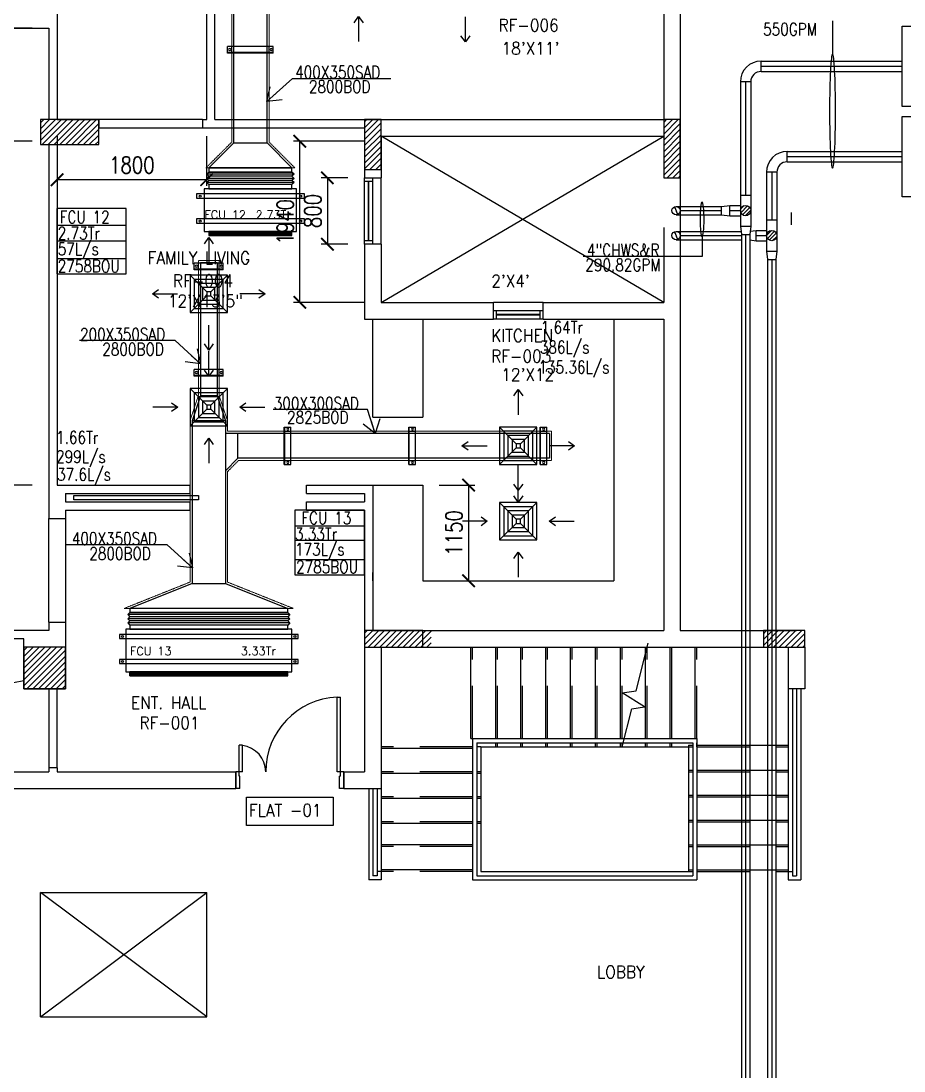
# Model space of a CAD drawing. Header units: millimetres. Extents: x -1288794 to 2153086, y -2701644 to -1335282.
# Drawn here: x 1830050 to 1840678, y -1492380 to -1479744 of the extents above; entities that cross this region are included whole.
import ezdxf

# ---------------------------------------------------------------- set-up
doc = ezdxf.new("R2010")
doc.units = ezdxf.units.MM
doc.header["$LTSCALE"] = 100
doc.header["$PDMODE"] = 34
for name, pattern in [('CENTER', [50.8, 31.75, -6.35, 6.35, -6.35]), ('DASHED2', [9.525, 6.35, -3.175]), ('HIDDEN', [9.525, 6.35, -3.175])]:
    doc.linetypes.add(name, pattern=pattern)
for name, color, linetype in [('A-ANNO-TEXT', 8, 'Continuous'), ('A-DOOR', 4, 'Continuous'), ('A-FLOR-OVHD', 4, 'DASHED2'), ('A-FLOR-SPCL', 8, 'Continuous'), ('A-FLOR-STRS', 8, 'Continuous'), ('A-GLAZ', 5, 'Continuous'), ('A-WALL-FULL', 8, 'Continuous'), ('AC-CHILLED WATER TEXT', 41, 'Continuous'), ('AC-CHR', 60, 'Continuous'), ('AC-CHS', 30, 'Continuous'), ('AC-HLTEXT', 100, 'Continuous'), ('AC-SAD', 3, 'Continuous'), ('AC-SAD TEXT', 3, 'Continuous'), ('FCU-AC', 160, 'Continuous'), ('LINE', 1, 'Continuous'), ('M-HANGER', 30, 'Continuous'), ('RAD DIF', 10, 'Continuous'), ('RAD RIGHT', 1, 'Continuous'), ('S-COL- HACT.', 9, 'Continuous'), ('S-COL.', 8, 'Continuous'), ('SAD RIGHT', 3, 'Continuous')]:
    doc.layers.add(name, color=color, linetype=linetype)
doc.layers.add('INSULATION', color=1, linetype='Continuous', lineweight=5)
doc.styles.add('ROMAND', font='romand')
doc.styles.add('ROMANS', font='romans.shx', dxfattribs={"width": 0.8})
doc.styles.add('SIMPLEX', font='simplex.shx', dxfattribs={"width": 0.8})
doc.dimstyles.new('100 of DIM2', dxfattribs={"dimscale": 0, "dimtxt": 200, "dimasz": 150, "dimexe": 75, "dimexo": 200, "dimgap": 75, "dimtad": 1, "dimdec": 0, "dimrnd": 5, "dimzin": 0, "dimdsep": 46, "dimtxsty": 'ROMANS', "dimblk": 'ARCHTICK', "dimcen": 100, "dimclrd": 94, "dimclre": 94, "dimclrt": 2, "dimadec": 0, "dimazin": 0, "dimtfac": 1, "dimtdec": 0, "dimtofl": 0, "dimtmove": 2, "dimatfit": 3, "dimldrblk": 'OPEN90', "dimfxl": 75, "dimtolj": 1, "dimtzin": 0, "dimarcsym": 0})
pattern_1 = [(45, (2946940.44, -1108967.893), (-35.355339, 35.355339), [])]

# ---------------------------------------------------------------- blocks, each defined once
blk = doc.blocks.new('W-80')
for p, q in [((800, 100), (0, 100)), ((800, 0), (0, 0)), ((40, 0), (40, 100)), ((760, 100), (760, 0))]:
    blk.add_line(p, q)
at = {"linetype": 'Continuous'}
for p, q in [((760, 53), (40, 53)), ((760, 47), (40, 47))]:
    blk.add_line(p, q, dxfattribs=at)
blk = doc.blocks.new('D-130-R')
for p, q in [((1220, 200), (1220, 1100)), ((1220, 1100), (1260, 1100)), ((1260, 200), (1260, 1100)), ((80, 520), (40, 520)), ((40, 200), (40, 520)), ((80, 200), (80, 520)), ((0, 0), (0, 200)), ((80, 200), (0, 200)), ((40, 150), (40, 200)), ((50, 150), (40, 150)), ((50, 0), (50, 150)), ((1300, 200), (1220, 200)), ((1260, 150), (1250, 150)), ((1250, 0), (1250, 150)), ((1260, 150), (1260, 200)), ((1300, 0), (1300, 200)), ((50, 0), (0, 0)), ((1300, 0), (1250, 0))]:
    blk.add_line(p, q)
for centre, radius, start, end in [((1260, 200), 900, 92.5473, 180), ((40, 200), 320, 0, 82.8192)]:
    blk.add_arc(centre, radius, start, end)
blk = doc.blocks.new('W-60')
for p, q in [((600, 100), (0, 100)), ((600, 0), (0, 0)), ((40, 0), (40, 100)), ((560, 100), (560, 0))]:
    blk.add_line(p, q)
at = {"linetype": 'Continuous'}
for p, q in [((560, 53), (40, 53)), ((560, 47), (40, 47))]:
    blk.add_line(p, q, dxfattribs=at)
blk = doc.blocks.new('_ArchTick')
at = {"color": 0, "linetype": 'ByBlock', "const_width": 0.15}
blk.add_lwpolyline([(-0.5, -0.5), (0.5, 0.5)], dxfattribs=at)
blk = doc.blocks.new('*D506')
at = {"layer": 'Defpoints', "color": 0, "transparency": 16777216}
for p in [(1830385, -1479830), (1829808, -1481190), (1830385, -1481190)]:
    blk.add_point(p, dxfattribs=at)
at = {"layer": 'RAD DIF', "color": 94, "lineweight": -2, "transparency": 16777216}
for p, q in [((1830185, -1479830), (1829733, -1479830)), ((1829808, -1479830), (1829808, -1481190)), ((1830185, -1481190), (1829733, -1481190))]:
    blk.add_line(p, q, dxfattribs=at)
at = {"layer": 'RAD DIF', "color": 94, "lineweight": -2, "transparency": 16777216, "xscale": 150, "yscale": 150, "zscale": 150}
for p, rotation in [((1829808, -1479830), 90), ((1829808, -1481190), 270)]:
    blk.add_blockref('_ArchTick', p, dxfattribs=dict(at, rotation=rotation))
at = {"layer": 'RAD DIF', "color": 2, "transparency": 16777216, "insert": (1829633, -1480510), "char_height": 200, "attachment_point": 5, "rotation": 90, "style": 'ROMANS'}
blk.add_mtext('\\A1;1360', dxfattribs=at)
blk = doc.blocks.new('*D507')
at = {"layer": 'Defpoints', "color": 0, "transparency": 16777216}
for p in [(1829857, -1485330), (1830385, -1485330), (1830385, -1487080)]:
    blk.add_point(p, dxfattribs=at)
at = {"layer": 'RAD DIF', "color": 94, "lineweight": -2, "transparency": 16777216}
for p, q in [((1830185, -1485330), (1829782, -1485330)), ((1829857, -1487080), (1829857, -1485330)), ((1830185, -1487080), (1829782, -1487080))]:
    blk.add_line(p, q, dxfattribs=at)
at = {"layer": 'RAD DIF', "color": 94, "lineweight": -2, "transparency": 16777216, "xscale": 150, "yscale": 150, "zscale": 150}
for p, rotation in [((1829857, -1485330), 90), ((1829857, -1487080), 270)]:
    blk.add_blockref('_ArchTick', p, dxfattribs=dict(at, rotation=rotation))
at = {"layer": 'RAD DIF', "color": 2, "transparency": 16777216, "insert": (1829682, -1486205), "char_height": 200, "attachment_point": 5, "rotation": 90, "style": 'ROMANS'}
blk.add_mtext('\\A1;1750', dxfattribs=at)
blk = doc.blocks.new('*D508')
at = {"layer": 'Defpoints', "color": 0, "transparency": 16777216}
for p in [(1834185, -1481630), (1833738, -1482430), (1834185, -1482430)]:
    blk.add_point(p, dxfattribs=at)
at = {"layer": 'RAD DIF', "color": 94, "lineweight": -2, "transparency": 16777216}
for p, q in [((1833985, -1481630), (1833663, -1481630)), ((1833738, -1481630), (1833738, -1482430)), ((1833985, -1482430), (1833663, -1482430))]:
    blk.add_line(p, q, dxfattribs=at)
at = {"layer": 'RAD DIF', "color": 94, "lineweight": -2, "transparency": 16777216, "xscale": 150, "yscale": 150, "zscale": 150}
for p, rotation in [((1833738, -1481630), 90), ((1833738, -1482430), 270)]:
    blk.add_blockref('_ArchTick', p, dxfattribs=dict(at, rotation=rotation))
at = {"layer": 'RAD DIF', "color": 2, "transparency": 16777216, "insert": (1833563, -1482030), "char_height": 200, "attachment_point": 5, "rotation": 90, "style": 'ROMANS'}
blk.add_mtext('\\A1;800', dxfattribs=at)
blk = doc.blocks.new('*D509')
at = {"layer": 'Defpoints', "color": 0, "transparency": 16777216}
for p in [(1833406, -1481190), (1834385, -1481190), (1834385, -1483130)]:
    blk.add_point(p, dxfattribs=at)
at = {"layer": 'RAD DIF', "color": 94, "lineweight": -2, "transparency": 16777216}
for p, q in [((1834185, -1481190), (1833331, -1481190)), ((1833406, -1483130), (1833406, -1481190)), ((1834185, -1483130), (1833331, -1483130))]:
    blk.add_line(p, q, dxfattribs=at)
at = {"layer": 'RAD DIF', "color": 94, "lineweight": -2, "transparency": 16777216, "xscale": 150, "yscale": 150, "zscale": 150}
for p, rotation in [((1833406, -1481190), 90), ((1833406, -1483130), 270)]:
    blk.add_blockref('_ArchTick', p, dxfattribs=dict(at, rotation=rotation))
at = {"layer": 'RAD DIF', "color": 2, "transparency": 16777216, "insert": (1833231, -1482160), "char_height": 200, "attachment_point": 5, "rotation": 90, "style": 'ROMANS'}
blk.add_mtext('\\A1;1940', dxfattribs=at)
blk = doc.blocks.new('*D510')
at = {"layer": 'Defpoints', "color": 0, "transparency": 16777216}
for p in [(1830485, -1480930), (1832285, -1480930), (1832285, -1481653)]:
    blk.add_point(p, dxfattribs=at)
at = {"layer": 'RAD DIF', "color": 94, "lineweight": -2, "transparency": 16777216}
for p, q in [((1830485, -1481130), (1830485, -1481728)), ((1832285, -1481130), (1832285, -1481728)), ((1830485, -1481653), (1832285, -1481653))]:
    blk.add_line(p, q, dxfattribs=at)
at = {"layer": 'RAD DIF', "color": 94, "lineweight": -2, "transparency": 16777216, "xscale": 150, "yscale": 150, "zscale": 150, "rotation": 180}
blk.add_blockref('_ArchTick', (1830485, -1481653), dxfattribs=at)
at = {"layer": 'RAD DIF', "color": 94, "lineweight": -2, "transparency": 16777216, "xscale": 150, "yscale": 150, "zscale": 150}
blk.add_blockref('_ArchTick', (1832285, -1481653), dxfattribs=at)
at = {"layer": 'RAD DIF', "color": 2, "transparency": 16777216, "insert": (1831385, -1481478), "char_height": 200, "attachment_point": 5, "style": 'ROMANS'}
blk.add_mtext('\\A1;1800', dxfattribs=at)
blk = doc.blocks.new('*D511')
at = {"layer": 'Defpoints', "color": 0, "transparency": 16777216}
for p in [(1834885, -1485330), (1834885, -1486480), (1835437, -1486480)]:
    blk.add_point(p, dxfattribs=at)
at = {"layer": 'RAD DIF', "color": 94, "lineweight": -2, "transparency": 16777216}
for p, q in [((1835085, -1485330), (1835512, -1485330)), ((1835437, -1485330), (1835437, -1486480)), ((1835085, -1486480), (1835512, -1486480))]:
    blk.add_line(p, q, dxfattribs=at)
at = {"layer": 'RAD DIF', "color": 94, "lineweight": -2, "transparency": 16777216, "xscale": 150, "yscale": 150, "zscale": 150}
for p, rotation in [((1835437, -1485330), 90), ((1835437, -1486480), 270)]:
    blk.add_blockref('_ArchTick', p, dxfattribs=dict(at, rotation=rotation))
at = {"layer": 'RAD DIF', "color": 2, "transparency": 16777216, "insert": (1835262, -1485905), "char_height": 200, "attachment_point": 5, "rotation": 90, "style": 'ROMANS'}
blk.add_mtext('\\A1;1150', dxfattribs=at)
blk = doc.blocks.new('fcu 3.5 tr')
at = {"layer": 'FCU-AC'}
h = blk.add_hatch(dxfattribs=at)
h.set_pattern_fill('NET', color=3)
h.paths.add_polyline_path([(100970, -1580238), (99070, -1580238), (99070, -1580288), (100970, -1580288)])
for p, q in [((99045, -1579550), (99070, -1579525)), ((100995, -1579550), (99045, -1579550)), ((99045, -1579550), (99070, -1579575)), ((100970, -1579525), (99070, -1579525)), ((100995, -1579550), (100970, -1579525)), ((100995, -1579550), (100970, -1579575)), ((99045, -1579600), (99070, -1579575)), ((100995, -1579600), (99045, -1579600)), ((99045, -1579600), (99070, -1579625)), ((99045, -1579650), (99070, -1579625)), ((100995, -1579650), (99045, -1579650)), ((99045, -1579650), (99070, -1579675)), ((100970, -1579575), (99070, -1579575)), ((100970, -1579575), (99070, -1579575)), ((100970, -1579625), (99070, -1579625)), ((100970, -1579625), (99070, -1579625)), ((100995, -1579600), (100970, -1579575)), ((100995, -1579600), (100970, -1579625)), ((100995, -1579650), (100970, -1579625)), ((100995, -1579650), (100970, -1579675))]:
    blk.add_line(p, q, dxfattribs=at)
at = {"layer": 'FCU-AC', "color": 1}
for p, q in [((100970, -1579475), (99070, -1579475)), ((99070, -1579475), (99070, -1579525)), ((99070, -1579525), (100970, -1579525)), ((100970, -1579525), (100970, -1579475)), ((100970, -1579675), (99070, -1579675)), ((99070, -1579675), (99070, -1579725)), ((100970, -1579725), (100970, -1579675)), ((99070, -1579725), (100970, -1579725))]:
    blk.add_line(p, q, dxfattribs=at)
at = {"layer": 'FCU-AC', "color": 6}
for points in [[(98945, -1579838), (101095, -1579838), (101095, -1579788), (98945, -1579788)], [(98945, -1580138), (101095, -1580138), (101095, -1580088), (98945, -1580088)]]:
    blk.add_lwpolyline(points, close=True, dxfattribs=at)
at = {"layer": 'FCU-AC'}
blk.add_lwpolyline([(99020, -1580238), (101020, -1580238), (101020, -1579725), (99020, -1579725)], close=True, dxfattribs=at)
at = {"layer": 'FCU-AC', "color": 3}
blk.add_lwpolyline([(99070, -1580288), (100970, -1580288), (100970, -1580238), (99070, -1580238)], close=True, dxfattribs=at)
at = {"layer": 'FCU-AC', "color": 6}
for centre in [(98982, -1579813), (101057, -1579813), (98982, -1580113), (101057, -1580113)]:
    blk.add_circle(centre, 12.5, dxfattribs=at)
blk = doc.blocks.new('fcu-1    1.5 tr')
h = blk.add_hatch()
h.set_pattern_fill('NET', color=3)
h.paths.add_polyline_path([(78733, -1589179), (77733, -1589179), (77733, -1589229), (78733, -1589229)])
at = {"color": 3}
blk.add_lwpolyline([(77733, -1589229), (78733, -1589229), (78733, -1589179), (77733, -1589179)], close=True, dxfattribs=at)
at = {"layer": 'FCU-AC', "color": 5}
for p, q in [((77733, -1588466), (77708, -1588491)), ((78758, -1588491), (77708, -1588491)), ((77733, -1588516), (77708, -1588491)), ((77733, -1588516), (77708, -1588541)), ((78733, -1588516), (77733, -1588516)), ((78758, -1588491), (78733, -1588466)), ((78758, -1588491), (78733, -1588516)), ((78758, -1588541), (78733, -1588516)), ((78758, -1588541), (77708, -1588541)), ((77733, -1588566), (77708, -1588541)), ((77733, -1588566), (77708, -1588591)), ((78758, -1588591), (77708, -1588591)), ((77733, -1588616), (77708, -1588591)), ((78733, -1588566), (77733, -1588566)), ((78758, -1588541), (78733, -1588566)), ((78758, -1588591), (78733, -1588566)), ((78758, -1588591), (78733, -1588616))]:
    blk.add_line(p, q, dxfattribs=at)
at = {"layer": 'FCU-AC', "color": 1}
for p, q in [((78733, -1588416), (77733, -1588416)), ((77733, -1588416), (77733, -1588466)), ((77733, -1588466), (78733, -1588466)), ((78733, -1588466), (78733, -1588416)), ((78733, -1588616), (77733, -1588616)), ((77733, -1588616), (77733, -1588666)), ((78733, -1588666), (78733, -1588616)), ((77733, -1588666), (78733, -1588666))]:
    blk.add_line(p, q, dxfattribs=at)
at = {"layer": 'FCU-AC'}
for p, q in [((78733, -1588466), (77733, -1588466)), ((78788, -1588666), (77678, -1588666)), ((77678, -1588666), (77678, -1589179)), ((78788, -1589179), (78788, -1588666)), ((77678, -1589179), (78788, -1589179))]:
    blk.add_line(p, q, dxfattribs=at)
at = {"layer": 'FCU-AC', "color": 2}
for p, q in [((78733, -1588516), (77733, -1588516)), ((78733, -1588566), (77733, -1588566))]:
    blk.add_line(p, q, dxfattribs=at)
at = {"layer": 'FCU-AC', "color": 6}
for points in [[(77583, -1588779), (78883, -1588779), (78883, -1588729), (77583, -1588729)], [(77583, -1589079), (78883, -1589079), (78883, -1589029), (77583, -1589029)]]:
    blk.add_lwpolyline(points, close=True, dxfattribs=at)
for centre in [(77629, -1588755), (78837, -1588755), (77629, -1589055), (78837, -1589055)]:
    blk.add_circle(centre, 12.5, dxfattribs=at)
blk = doc.blocks.new('*U285')
at = {"linetype": 'Continuous'}
for p, q in [((-38, -116), (-38, 234)), ((42, 234), (-38, 234)), ((42, 184), (-38, 184)), ((37, -116), (37, 234)), ((42, -116), (42, 234)), ((42, -66), (-38, -66)), ((42, -116), (-38, -116))]:
    blk.add_line(p, q, dxfattribs=at)
for centre in [(0, 209), (0, -91)]:
    blk.add_circle(centre, 12.5, dxfattribs=at)
blk = doc.blocks.new('*U286')
at = {"linetype": 'Continuous'}
for p, q in [((-38, -181), (-38, 269)), ((42, 269), (-38, 269)), ((37, -181), (37, 269)), ((42, -181), (42, 269)), ((42, 219), (-38, 219)), ((42, -131), (-38, -131)), ((42, -181), (-38, -181))]:
    blk.add_line(p, q, dxfattribs=at)
for centre in [(0, 244), (0, -156)]:
    blk.add_circle(centre, 12.5, dxfattribs=at)
blk = doc.blocks.new('*U287')
at = {"linetype": 'Continuous'}
for p, q in [((-38, -217), (-38, 233)), ((42, 233), (-38, 233)), ((42, 183), (-38, 183)), ((37, -217), (37, 233)), ((42, -217), (42, 233)), ((42, -167), (-38, -167)), ((42, -217), (-38, -217))]:
    blk.add_line(p, q, dxfattribs=at)
for centre in [(0, 208), (0, -192)]:
    blk.add_circle(centre, 12.5, dxfattribs=at)
blk = doc.blocks.new('*U288')
at = {"linetype": 'Continuous'}
for p, q in [((-38, -247), (-38, 303)), ((42, 303), (-38, 303)), ((42, 253), (-38, 253)), ((37, -247), (37, 303)), ((42, -247), (42, 303)), ((42, -197), (-38, -197)), ((42, -247), (-38, -247))]:
    blk.add_line(p, q, dxfattribs=at)
for centre in [(0, 278), (0, -222)]:
    blk.add_circle(centre, 12.5, dxfattribs=at)
blk = doc.blocks.new('SD RIGHT')
at = {"layer": 'SAD RIGHT'}
for p, q in [((-225, 225), (-25, 25)), ((225, 225), (25, 25)), ((-25, -25), (-225, -225)), ((225, -225), (25, -25))]:
    blk.add_line(p, q, dxfattribs=at)
for points in [[(-225, -225), (225, -225), (225, 225), (-225, 225)], [(-175, -175), (175, -175), (175, 175), (-175, 175)], [(-125, -125), (125, -125), (125, 125), (-125, 125)], [(-75, -75), (75, -75), (75, 75), (-75, 75)], [(-25, -25), (25, -25), (25, 25), (-25, 25)]]:
    blk.add_lwpolyline(points, close=True, dxfattribs=at)
for points in [[(0, 678), (0, 375)], [(-678, 0), (-375, 0)], [(678, 0), (375, 0)], [(0, -678), (0, -375)]]:
    blk.add_leader(points, dimstyle='100 of DIM2', override={"dimscale": 1, "dimasz": 75, "dimtad": 0, "dimclrd": 256, "dimfxl": 0.2}, dxfattribs=at)
blk = doc.blocks.new('RAD RIGHT CENTER')
at = {"layer": 'RAD RIGHT'}
for p, q in [((-225, 225), (-25, 25)), ((225, 225), (25, 25)), ((-25, -25), (-225, -225)), ((25, -25), (225, -225))]:
    blk.add_line(p, q, dxfattribs=at)
for points in [[(-225, -225), (225, -225), (225, 225), (-225, 225)], [(-175, -175), (175, -175), (175, 175), (-175, 175)], [(-125, -125), (125, -125), (125, 125), (-125, 125)], [(-75, -75), (75, -75), (75, 75), (-75, 75)], [(-25, -25), (25, -25), (25, 25), (-25, 25)]]:
    blk.add_lwpolyline(points, close=True, dxfattribs=at)
for points in [[(0, 373), (0, 673)], [(-373, 0), (-673, 0)], [(373, 0), (673, 0)], [(0, -373), (0, -673)]]:
    blk.add_leader(points, dimstyle='100 of DIM2', override={"dimscale": 1, "dimasz": 75, "dimtad": 0, "dimclrd": 1, "dimfxl": 0.2}, dxfattribs=at)

msp = doc.modelspace()

# ---------------------------------------------------------------- hatches: boundary and pattern name
at = {"layer": 'AC-CHR'}
h = msp.add_hatch(dxfattribs=at)
h.set_pattern_fill('ANSI31', color=256, scale=10)
h.paths.add_polyline_path([(1838833.3, -1482025.4, 1), (1838708.3, -1482025.4, 1)])
at = {"layer": 'AC-CHS', "true_color": 0xf26722}
h = msp.add_hatch(dxfattribs=at)
h.set_pattern_fill('ANSI31', color=30, scale=10)
h.paths.add_polyline_path([(1839147.8, -1482325.4, 1), (1839022.8, -1482325.4, 1)])
at = {"layer": 'S-COL- HACT.', "linetype": 'Continuous', "ltscale": 3}
h = msp.add_hatch(dxfattribs=at)
h.set_pattern_fill('ANSI31', color=256, scale=400, style=0)
h.set_pattern_definition(pattern_1)
h.paths.add_polyline_path([(1830985.3, -1480929.9), (1830285.3, -1480929.9), (1830285.3, -1481229.9), (1830985.3, -1481229.9)])
h = msp.add_hatch(dxfattribs=at)
h.set_pattern_fill('ANSI31', color=256, scale=400, style=0)
h.set_pattern_definition(pattern_1)
h.paths.add_polyline_path([(1834185.3, -1480929.9), (1834185.3, -1481529.9), (1834385.3, -1481529.9), (1834385.3, -1480929.9)])
h = msp.add_hatch(dxfattribs=at)
h.set_pattern_fill('ANSI31', color=256, scale=400, style=0)
h.set_pattern_definition(pattern_1)
h.paths.add_polyline_path([(1837785.3, -1480929.9), (1837785.3, -1481629.9), (1837985.3, -1481629.9), (1837985.3, -1480929.9)])
h = msp.add_hatch(dxfattribs=at)
h.set_pattern_fill('ANSI31', color=256, scale=400, style=0)
h.set_pattern_definition(pattern_1)
h.paths.add_polyline_path([(1834185.3, -1487279.9), (1834985.3, -1487279.9), (1834985.3, -1487079.9), (1834185.3, -1487079.9)])
h = msp.add_hatch(dxfattribs=at)
h.set_pattern_fill('ANSI31', color=256, scale=400, style=0)
h.set_pattern_definition(pattern_1)
h.paths.add_polyline_path([(1838985.3, -1487279.9), (1839485.3, -1487279.9), (1839485.3, -1487079.9), (1838985.3, -1487079.9)])
h = msp.add_hatch(dxfattribs=at)
h.set_pattern_fill('ANSI31', color=256, scale=400, style=0)
h.set_pattern_definition(pattern_1)
h.paths.add_polyline_path([(1830085.3, -1487779.9), (1830585.3, -1487779.9), (1830585.3, -1487279.9), (1830085.3, -1487279.9)])

# ---------------------------------------------------------------- linework, layer by layer
at = {"layer": 'A-ANNO-TEXT', "color": 5}
msp.add_lwpolyline([(1832766.2, -1489082.7), (1833808.6, -1489082.7), (1833808.6, -1489425.2), (1832766.2, -1489425.2)], close=True, dxfattribs=at)
at = {"layer": 'A-DOOR', "ltscale": 3}
msp.add_lwpolyline([(1830688.2, -1485504.9), (1830688.2, -1485454.9), (1832188.2, -1485454.9), (1832188.2, -1485504.9), (1830688.2, -1485504.9)], dxfattribs=at)
at = {"layer": 'A-FLOR-OVHD', "ltscale": 3}
for p, q in [((1832235.3, -1480929.9), (1830985.3, -1480929.9)), ((1830985.3, -1481029.9), (1832235.3, -1481029.9)), ((1830385.3, -1486979.9), (1830385.3, -1485729.9)), ((1830585.3, -1485729.9), (1830585.3, -1486979.9)), ((1830385.3, -1487779.9), (1830385.3, -1488729.9)), ((1830485.3, -1488729.9), (1830485.3, -1487779.9))]:
    msp.add_line(p, q, dxfattribs=at)
at = {"layer": 'A-FLOR-OVHD'}
for p, q in [((1835485.3, -1488379.9), (1835485.3, -1487279.9)), ((1835785.3, -1488379.9), (1835785.3, -1487279.9)), ((1836085.3, -1488379.9), (1836085.3, -1487279.9)), ((1836385.3, -1488379.9), (1836385.3, -1487279.9)), ((1836685.3, -1488379.9), (1836685.3, -1487279.9)), ((1836985.3, -1488379.9), (1836985.3, -1487279.9)), ((1837285.3, -1488379.9), (1837285.3, -1487279.9)), ((1837585.3, -1488379.9), (1837585.3, -1487279.9)), ((1838185.3, -1488379.9), (1838185.3, -1487279.9)), ((1835485.3, -1488479.9), (1834385.3, -1488479.9)), ((1838185.3, -1488479.9), (1839285.3, -1488479.9)), ((1835485.3, -1488779.9), (1834385.3, -1488779.9)), ((1838185.3, -1488779.9), (1839285.3, -1488779.9)), ((1835485.3, -1489079.9), (1834385.3, -1489079.9)), ((1838185.3, -1489079.9), (1839285.3, -1489079.9)), ((1835485.3, -1489379.9), (1834385.3, -1489379.9)), ((1838185.3, -1489379.9), (1839285.3, -1489379.9)), ((1835485.3, -1489679.9), (1834385.3, -1489679.9)), ((1838185.3, -1489679.9), (1839285.3, -1489679.9)), ((1834385.3, -1489979.9), (1834335.3, -1489979.9)), ((1835485.3, -1489979.9), (1834385.3, -1489979.9)), ((1838185.3, -1489979.9), (1839285.3, -1489979.9)), ((1839285.3, -1489979.9), (1839335.3, -1489979.9))]:
    msp.add_line(p, q, dxfattribs=at)
at = {"layer": 'A-FLOR-SPCL', "ltscale": 3}
for p, q in [((1834385.3, -1483129.9), (1837785.3, -1481129.9)), ((1837785.3, -1483129.9), (1834385.3, -1481129.9)), ((1834285.3, -1484509.9), (1834285.3, -1483329.9)), ((1834885.3, -1483329.9), (1834885.3, -1484509.9)), ((1837185.3, -1483329.9), (1837185.3, -1486479.9)), ((1834285.3, -1484509.9), (1834885.3, -1484509.9)), ((1834285.3, -1485329.9), (1834885.3, -1485329.9)), ((1834885.3, -1485329.9), (1834885.3, -1486479.9)), ((1834885.3, -1486479.9), (1837185.3, -1486479.9))]:
    msp.add_line(p, q, dxfattribs=at)
msp.add_arc((1829085.3, -1482963.2), 4821.5, 258.02979, 281.97021, dxfattribs=at)
at = {"layer": 'A-FLOR-STRS', "ltscale": 3}
for p, q in [((1835465.3, -1488379.9), (1835465.3, -1487279.9)), ((1835765.3, -1488379.9), (1835765.3, -1487279.9)), ((1836065.3, -1488379.9), (1836065.3, -1487279.9)), ((1836365.3, -1488379.9), (1836365.3, -1487279.9)), ((1836665.3, -1488379.9), (1836665.3, -1487279.9)), ((1836965.3, -1488379.9), (1836965.3, -1487279.9)), ((1837265.3, -1488379.9), (1837265.3, -1487279.9)), ((1837453.8, -1487805.6), (1837597.8, -1487229.9)), ((1837565.3, -1488379.9), (1837565.3, -1487279.9)), ((1837865.3, -1488379.9), (1837865.3, -1487279.9)), ((1837885.3, -1488379.9), (1837885.3, -1487279.9)), ((1838165.3, -1488379.9), (1838165.3, -1487279.9)), ((1837285.3, -1487829.9), (1837453.8, -1487805.6)), ((1839285.3, -1487779.9), (1839285.3, -1488779.9)), ((1839335.3, -1487779.9), (1839335.3, -1488767.4)), ((1839385.3, -1487779.9), (1839385.3, -1490029.9)), ((1839435.3, -1487779.9), (1839435.3, -1490079.9)), ((1837556.5, -1487999.3), (1837285.3, -1487829.9)), ((1837285.3, -1488479.9), (1837400.3, -1488019.6)), ((1837400.3, -1488019.6), (1837556.5, -1487999.3)), ((1835465.3, -1488379.9), (1838185.3, -1488379.9)), ((1835485.3, -1488379.9), (1835485.3, -1490079.9)), ((1835535.3, -1488429.9), (1835535.3, -1490029.9)), ((1835535.3, -1488429.9), (1838135.3, -1488429.9)), ((1835765.3, -1488479.9), (1835765.3, -1488429.9)), ((1835785.3, -1488479.9), (1835785.3, -1488429.9)), ((1836065.3, -1488479.9), (1836065.3, -1488429.9)), ((1836085.3, -1488479.9), (1836085.3, -1488429.9)), ((1836365.3, -1488479.9), (1836365.3, -1488429.9)), ((1836385.3, -1488479.9), (1836385.3, -1488429.9)), ((1836665.3, -1488479.9), (1836665.3, -1488429.9)), ((1836685.3, -1488479.9), (1836685.3, -1488429.9)), ((1836965.3, -1488479.9), (1836965.3, -1488429.9)), ((1836985.3, -1488479.9), (1836985.3, -1488429.9)), ((1837265.3, -1488479.9), (1837265.3, -1488429.9)), ((1837285.3, -1488479.9), (1837285.3, -1488429.9)), ((1837565.3, -1488479.9), (1837565.3, -1488429.9)), ((1837585.3, -1488479.9), (1837585.3, -1488429.9)), ((1837865.3, -1488479.9), (1837865.3, -1488429.9)), ((1837885.3, -1488479.9), (1837885.3, -1488429.9)), ((1838135.3, -1488429.9), (1838135.3, -1490029.9)), ((1838185.3, -1488379.9), (1838185.3, -1490079.9)), ((1838185.3, -1488479.9), (1838185.3, -1488429.9)), ((1835485.3, -1488499.9), (1834385.3, -1488499.9)), ((1835585.3, -1488479.9), (1835535.3, -1488479.9)), ((1835585.3, -1488479.9), (1838085.3, -1488479.9)), ((1835585.3, -1488479.9), (1835585.3, -1489679.9)), ((1838085.3, -1488459.9), (1838085.3, -1489079.9)), ((1838085.3, -1488459.9), (1838135.3, -1488459.9)), ((1838085.3, -1488459.9), (1838135.3, -1488459.9)), ((1838085.3, -1488479.9), (1838135.3, -1488479.9)), ((1838085.3, -1488479.9), (1838135.3, -1488479.9)), ((1838185.3, -1488459.9), (1839285.3, -1488459.9)), ((1835485.3, -1488799.9), (1834385.3, -1488799.9)), ((1835585.3, -1488779.9), (1835535.3, -1488779.9)), ((1835585.3, -1488799.9), (1835535.3, -1488799.9)), ((1838085.3, -1488759.9), (1838135.3, -1488759.9)), ((1838085.3, -1488779.9), (1838135.3, -1488779.9)), ((1838185.3, -1488759.9), (1839285.3, -1488759.9)), ((1839285.3, -1488779.9), (1839285.3, -1490079.9)), ((1839335.3, -1488767.4), (1839335.3, -1490029.9)), ((1834235.3, -1488979.9), (1834235.3, -1490079.9)), ((1834285.3, -1488979.9), (1834285.3, -1490029.9)), ((1834335.3, -1488979.9), (1834335.3, -1490029.9)), ((1834385.3, -1488979.9), (1834385.3, -1490079.9)), ((1838085.3, -1489059.9), (1838135.3, -1489059.9)), ((1838185.3, -1489059.9), (1839285.3, -1489059.9)), ((1835485.3, -1489099.9), (1834385.3, -1489099.9)), ((1835585.3, -1489079.9), (1835535.3, -1489079.9)), ((1835585.3, -1489099.9), (1835535.3, -1489099.9)), ((1838085.3, -1489079.9), (1838085.3, -1489979.9)), ((1838085.3, -1489079.9), (1838135.3, -1489079.9)), ((1835485.3, -1489399.9), (1834385.3, -1489399.9)), ((1835585.3, -1489379.9), (1835535.3, -1489379.9)), ((1835585.3, -1489399.9), (1835535.3, -1489399.9)), ((1838085.3, -1489359.9), (1838135.3, -1489359.9)), ((1838085.3, -1489379.9), (1838135.3, -1489379.9)), ((1838185.3, -1489359.9), (1839285.3, -1489359.9)), ((1835485.3, -1489659.9), (1834385.3, -1489659.9)), ((1835585.3, -1489679.9), (1835585.3, -1489979.9)), ((1838085.3, -1489659.9), (1838135.3, -1489659.9)), ((1838085.3, -1489679.9), (1838135.3, -1489679.9)), ((1838185.3, -1489659.9), (1839285.3, -1489659.9)), ((1834385.3, -1490079.9), (1834235.3, -1490079.9)), ((1834335.3, -1490029.9), (1834285.3, -1490029.9)), ((1835485.3, -1489959.9), (1834385.3, -1489959.9)), ((1835485.3, -1490079.9), (1838185.3, -1490079.9)), ((1835535.3, -1490029.9), (1838135.3, -1490029.9)), ((1835585.3, -1489979.9), (1838085.3, -1489979.9)), ((1838085.3, -1489959.9), (1838135.3, -1489959.9)), ((1838085.3, -1489979.9), (1838135.3, -1489979.9)), ((1838185.3, -1489959.9), (1839285.3, -1489959.9)), ((1839285.3, -1490079.9), (1839435.3, -1490079.9)), ((1839335.3, -1490029.9), (1839385.3, -1490029.9))]:
    msp.add_line(p, q, dxfattribs=at)
at = {"layer": 'A-GLAZ', "ltscale": 3}
for p, q in [((1834385.3, -1482429.9), (1834385.3, -1481629.9)), ((1836335.3, -1483129.9), (1835735.3, -1483129.9))]:
    msp.add_line(p, q, dxfattribs=at)
at = {"layer": 'A-WALL-FULL', "ltscale": 3}
for p, q in [((1837985.3, -1473479.9), (1837985.3, -1487079.9)), ((1837785.3, -1477629.9), (1837785.3, -1480929.9)), ((1832285.3, -1480929.9), (1832285.3, -1478929.9)), ((1832385.3, -1480929.9), (1832385.3, -1478929.9)), ((1830485.3, -1479029.9), (1830485.3, -1480929.9)), ((1825085.3, -1479829.9), (1830385.3, -1479829.9)), ((1830385.3, -1479829.9), (1830385.3, -1480929.9)), ((1830485.3, -1480929.9), (1830985.3, -1480929.9)), ((1830985.3, -1480929.9), (1830985.3, -1481029.9)), ((1832235.3, -1480929.9), (1832285.3, -1480929.9)), ((1832235.3, -1480929.9), (1832235.3, -1481029.9)), ((1832385.3, -1480929.9), (1837785.3, -1480929.9)), ((1837985.3, -1480979.9), (1837985.3, -1481629.9)), ((1832235.3, -1481029.9), (1834185.3, -1481029.9)), ((1834185.3, -1481029.9), (1834185.3, -1481629.9)), ((1830385.3, -1481229.9), (1830385.3, -1485729.9)), ((1830485.3, -1481229.9), (1830485.3, -1485329.9)), ((1834385.3, -1481129.9), (1837785.3, -1481129.9)), ((1834385.3, -1481129.9), (1834385.3, -1481629.9)), ((1837785.3, -1481129.9), (1837785.3, -1481629.9)), ((1834185.3, -1481629.9), (1834385.3, -1481629.9)), ((1837785.3, -1482229.9), (1837785.3, -1483129.9)), ((1834385.3, -1482429.9), (1834185.3, -1482429.9)), ((1834185.3, -1482429.9), (1834185.3, -1483329.9)), ((1834385.3, -1482429.9), (1834385.3, -1483129.9)), ((1834385.3, -1483129.9), (1835735.3, -1483129.9)), ((1835735.3, -1483329.9), (1835735.3, -1483129.9)), ((1836335.3, -1483129.9), (1837785.3, -1483129.9)), ((1836335.3, -1483329.9), (1836335.3, -1483129.9)), ((1834185.3, -1483329.9), (1835735.3, -1483329.9)), ((1836335.3, -1483329.9), (1837785.3, -1483329.9)), ((1837785.3, -1483329.9), (1837785.3, -1486479.9)), ((1837785.3, -1483329.9), (1837785.3, -1487079.9)), ((1830485.3, -1485329.9), (1832085.3, -1485329.9)), ((1832085.3, -1485429.9), (1832085.3, -1485329.9)), ((1833485.3, -1485429.9), (1833485.3, -1485329.9)), ((1833485.3, -1485329.9), (1834285.3, -1485329.9)), ((1834285.3, -1485329.9), (1834285.3, -1487079.9)), ((1830585.3, -1485429.9), (1832085.3, -1485429.9)), ((1830585.3, -1485429.9), (1830585.3, -1485529.9)), ((1830585.3, -1485529.9), (1832085.3, -1485529.9)), ((1832085.3, -1485629.9), (1832085.3, -1485529.9)), ((1833485.3, -1485429.9), (1834185.3, -1485429.9)), ((1833485.3, -1485529.9), (1834185.3, -1485529.9)), ((1833485.3, -1485629.9), (1833485.3, -1485529.9)), ((1834185.3, -1485429.9), (1834185.3, -1485529.9)), ((1830585.3, -1485629.9), (1830585.3, -1485729.9)), ((1830585.3, -1485629.9), (1832085.3, -1485629.9)), ((1833485.3, -1485629.9), (1834185.3, -1485629.9)), ((1834185.3, -1485629.9), (1834185.3, -1488779.9)), ((1830385.3, -1485729.9), (1830585.3, -1485729.9)), ((1834285.3, -1486479.9), (1834285.3, -1486379.9)), ((1830385.3, -1486979.9), (1830585.3, -1486979.9)), ((1830385.3, -1486979.9), (1830385.3, -1487079.9)), ((1830585.3, -1486979.9), (1830585.3, -1487779.9)), ((1830385.3, -1487079.9), (1825085.3, -1487079.9)), ((1834285.3, -1487079.9), (1837785.3, -1487079.9)), ((1837985.3, -1487079.9), (1839385.3, -1487079.9)), ((1830085.3, -1487179.9), (1828085.3, -1487179.9)), ((1830085.3, -1487779.9), (1830085.3, -1487179.9)), ((1834385.3, -1487279.9), (1839285.3, -1487279.9)), ((1834385.3, -1487279.9), (1834385.3, -1488979.9)), ((1839285.3, -1487279.9), (1839285.3, -1487779.9)), ((1839485.3, -1487279.9), (1839485.3, -1487779.9)), ((1839485.3, -1487579.9), (1839485.3, -1487579.9)), ((1830585.3, -1487779.9), (1830085.3, -1487779.9)), ((1839485.3, -1487779.9), (1839285.3, -1487779.9)), ((1828085.3, -1488779.9), (1830385.3, -1488779.9)), ((1830385.3, -1488729.9), (1830385.3, -1488779.9)), ((1830485.3, -1488729.9), (1830385.3, -1488729.9)), ((1830485.3, -1488729.9), (1830485.3, -1488779.9)), ((1830485.3, -1488779.9), (1832635.3, -1488779.9)), ((1832635.3, -1488779.9), (1832635.3, -1488979.9)), ((1833935.3, -1488779.9), (1833935.3, -1488979.9)), ((1833935.3, -1488779.9), (1834185.3, -1488779.9)), ((1834035.3, -1488779.9), (1834185.3, -1488779.9)), ((1826385.3, -1488979.9), (1832635.3, -1488979.9)), ((1833935.3, -1488979.9), (1834385.3, -1488979.9)), ((1834035.3, -1488979.9), (1834385.3, -1488979.9))]:
    msp.add_line(p, q, dxfattribs=at)
at = {"layer": 'A-WALL-FULL', "linetype": 'Continuous', "ltscale": 3}
for p, q in [((1830385.3, -1480929.9), (1830285.3, -1480929.9)), ((1830285.3, -1480929.9), (1830285.3, -1481229.9)), ((1830285.3, -1481229.9), (1830385.3, -1481229.9))]:
    msp.add_line(p, q, dxfattribs=at)
at = {"layer": 'AC-CHILLED WATER TEXT'}
for p, q in [((1839817.7, -1479740.1), (1839817.7, -1480142)), ((1838247.4, -1482336.9), (1838247.4, -1482576.3)), ((1838247.4, -1482576.3), (1836817.8, -1482576.3))]:
    msp.add_line(p, q, dxfattribs=at)
at = {"layer": 'AC-CHILLED WATER TEXT', "extrusion": (0, 0, -1)}
for centre, major_axis, ratio in [((1839817.7, -1480827.9), (0, 685.9), 0.0526701), ((1838247.4, -1482130.8), (0, 206.1), 0.1172209)]:
    msp.add_ellipse(centre, major_axis=major_axis, ratio=ratio, dxfattribs=at)
at = {"layer": 'AC-CHR'}
for p, q in [((1838958.3, -1480226), (1840656.6, -1480226)), ((1838958.3, -1480351), (1838958.3, -1480226)), ((1838958.3, -1480288.5), (1840656.6, -1480288.5)), ((1838958.3, -1480351), (1840656.6, -1480351)), ((1838708.3, -1480476), (1838708.3, -1482212.9)), ((1838833.3, -1480476), (1838708.3, -1480476)), ((1838770.8, -1480476), (1838770.8, -1481837.9)), ((1838833.3, -1480476), (1838833.3, -1482212.9)), ((1838708.3, -1481837.9), (1838833.3, -1481837.9)), ((1837935.3, -1481975.4), (1838483.3, -1481975.4)), ((1838483.3, -1481975.4), (1838583.3, -1481962.9)), ((1838483.3, -1482075.4), (1838483.3, -1481975.4)), ((1838583.3, -1482087.9), (1838583.3, -1481962.9)), ((1838583.3, -1481962.9), (1838708.3, -1481962.9)), ((1837935.3, -1482075.4), (1838483.3, -1482075.4)), ((1837985.3, -1482025.4), (1838483.3, -1482025.4)), ((1838483.3, -1482075.4), (1838583.3, -1482087.9)), ((1838583.3, -1482025.4), (1838708.3, -1482025.4)), ((1838583.3, -1482087.9), (1838708.3, -1482087.9)), ((1838708.3, -1482212.9), (1838833.3, -1482212.9)), ((1838708.3, -1482212.9), (1838720.8, -1482312.9)), ((1838833.3, -1482212.9), (1838820.8, -1482312.9)), ((1838720.8, -1482312.9), (1838820.8, -1482312.9)), ((1838720.8, -1482312.9), (1838720.8, -1499782.4)), ((1838770.8, -1482312.9), (1838770.8, -1499782.4)), ((1838820.8, -1482312.9), (1838820.8, -1499782.4))]:
    msp.add_line(p, q, dxfattribs=at)
msp.add_lwpolyline([(1840656.6, -1479805.9), (1841105, -1479805.9), (1841105, -1480771.1), (1840656.6, -1480771.1)], close=True, dxfattribs=at)
for centre, radius in [((1837935.3, -1482025.4), 50), ((1838770.8, -1482025.4), 62.5)]:
    msp.add_circle(centre, radius, dxfattribs=at)
for centre, radius, start, end in [((1838958.3, -1480476), 250, 90, 180), ((1838958.3, -1480476), 125, 90, 180), ((1837885.3, -1482024.8), 50, 359.2872, 59.2872), ((1837985.3, -1482025.4), 50, 179.2872, 240)]:
    msp.add_arc(centre, radius, start, end, dxfattribs=at)
at = {"layer": 'AC-CHS'}
for p, q in [((1839272.8, -1481438.2, 0), (1839272.8, -1481313.2)), ((1839272.8, -1481313.2), (1840656.6, -1481313.2)), ((1839272.8, -1481375.7), (1840656.6, -1481375.7)), ((1839272.8, -1481438.2), (1840656.6, -1481438.2)), ((1839147.8, -1481563.2, 0), (1839022.8, -1481563.2, 0)), ((1839022.8, -1481563.2), (1839022.8, -1482512.9)), ((1839085.3, -1481563.2), (1839085.3, -1482137.9)), ((1839147.8, -1481563.2), (1839147.8, -1482512.9)), ((1839022.8, -1482137.9), (1839147.8, -1482137.9)), ((1837935.3, -1482275.4), (1838716.1, -1482275.4)), ((1837935.3, -1482375.4), (1838720.8, -1482375.4)), ((1837985.3, -1482325.4), (1838720.8, -1482325.4)), ((1838826, -1482271.9), (1838897.8, -1482262.9)), ((1838897.8, -1482262.9), (1839022.8, -1482262.9)), ((1838897.8, -1482387.9), (1838897.8, -1482262.9)), ((1838897.8, -1482325.4), (1839022.8, -1482325.4)), ((1838820.8, -1482378.3), (1838897.8, -1482387.9)), ((1838897.8, -1482387.9), (1839022.8, -1482387.9)), ((1839022.8, -1482512.9), (1839147.8, -1482512.9)), ((1839022.8, -1482512.9), (1839035.3, -1482612.9)), ((1839035.3, -1482612.9), (1839035.3, -1499969.9)), ((1839035.3, -1482612.9), (1839135.3, -1482612.9)), ((1839085.3, -1482612.9), (1839085.3, -1499969.9)), ((1839147.8, -1482512.9), (1839135.3, -1482612.9)), ((1839135.3, -1482612.9), (1839135.3, -1499969.9))]:
    msp.add_line(p, q, dxfattribs=at)
msp.add_lwpolyline([(1840656.6, -1480893.1), (1841105, -1480893.1), (1841105, -1481858.3), (1840656.6, -1481858.3)], close=True, dxfattribs=at)
for centre, radius in [((1837935.3, -1482325.4), 50), ((1839085.3, -1482325.4), 62.5)]:
    msp.add_circle(centre, radius, dxfattribs=at)
for centre, radius, start, end in [((1839272.8, -1481563.2, 0), 250, 90, 180), ((1839272.8, -1481563.2, 0), 125, 90, 180), ((1837885.3, -1482324.8), 50, 359.2872, 59.2872), ((1837985.3, -1482325.4), 50, 179.2872, 240)]:
    msp.add_arc(centre, radius, start, end, dxfattribs=at)
at = {"layer": 'AC-SAD'}
for p, q in [((1832612, -1481211.7), (1832612, -1479018.1)), ((1833012, -1481211.7), (1833012, -1479018.1)), ((1832612, -1481211.7), (1832312, -1481511.7)), ((1832612, -1481211.7), (1833012, -1481211.7)), ((1833012, -1481211.7), (1833312, -1481511.7)), ((1832312, -1481511.7), (1833312, -1481511.7)), ((1832210.3, -1482652.6), (1832210.3, -1484256.2)), ((1832410.3, -1482652.6), (1832210.3, -1482652.6)), ((1832410.3, -1482652.6), (1832410.3, -1484256.2)), ((1832210.3, -1484256.2), (1832110.3, -1484556.2)), ((1832410.3, -1484256.2), (1832210.3, -1484256.2)), ((1832410.3, -1484256.2), (1832510.3, -1484556.2)), ((1832110.3, -1484556.2), (1832110.3, -1486512.8)), ((1832510.3, -1484556.2), (1832110.3, -1484556.2)), ((1832510.3, -1484556.2), (1832510.3, -1486512.8)), ((1836410.3, -1484706.2), (1832510.3, -1484706.2)), ((1832660.3, -1485006.2), (1832660.3, -1484706.2)), ((1836410.3, -1484706.2), (1836410.3, -1485006.2)), ((1832510.3, -1485156.2), (1832660.3, -1485006.2)), ((1836410.3, -1485006.2), (1832660.3, -1485006.2)), ((1832110.3, -1486512.8), (1831360.3, -1486812.8)), ((1832110.3, -1486512.8), (1832510.3, -1486512.8)), ((1832510.3, -1486512.8), (1833260.3, -1486812.8)), ((1833260.3, -1486812.8), (1831360.3, -1486812.8))]:
    msp.add_line(p, q, dxfattribs=at)
at = {"layer": 'AC-SAD TEXT'}
for p, q in [((1830479.8, -1482200.6), (1831316.9, -1482200.6)), ((1830479.8, -1482390.9), (1831316.9, -1482390.9)), ((1830479.8, -1482602.9), (1831316.9, -1482602.9)), ((1833348.2, -1485820.3), (1834185.3, -1485820.3)), ((1833348.2, -1485992.3), (1834185.3, -1485992.3)), ((1833348.2, -1486223.5), (1834185.3, -1486223.5))]:
    msp.add_line(p, q, dxfattribs=at)
for points in [[(1830479.8, -1482787.4), (1831316.9, -1482787.4), (1831316.9, -1481999.3), (1830479.8, -1481999.3)], [(1833348.2, -1486408), (1834185.3, -1486408), (1834185.3, -1485629.9), (1833348.2, -1485629.9)]]:
    msp.add_lwpolyline(points, close=True, dxfattribs=at)
at = {"layer": 'INSULATION', "linetype": 'HIDDEN', "ltscale": 0.01}
for p, q in [((1832587, -1481201.4), (1832587, -1479015)), ((1833037, -1481201.4), (1833037, -1479628.5)), ((1832587, -1481201.4), (1832276.6, -1481511.7)), ((1833037, -1481201.4), (1833347.3, -1481511.7)), ((1832312, -1481511.7), (1832276.6, -1481511.7)), ((1833312, -1481511.7), (1833347.3, -1481511.7)), ((1832185.3, -1482627.6), (1832185.3, -1484252.2)), ((1832435.3, -1482627.6), (1832185.3, -1482627.6)), ((1832435.3, -1482627.6), (1832435.3, -1484252.2)), ((1832185.3, -1484252.2), (1832085.3, -1484552.2)), ((1832435.3, -1484252.2), (1832535.3, -1484552.2)), ((1832085.3, -1484552.2), (1832085.3, -1486495.9)), ((1832535.3, -1484552.2), (1832535.3, -1484681.2)), ((1836435.3, -1484681.2), (1832535.3, -1484681.2)), ((1836435.3, -1484681.2), (1836435.3, -1485031.2)), ((1832535.3, -1485166.6), (1832670.6, -1485031.2)), ((1836435.3, -1485031.2), (1832670.6, -1485031.2)), ((1832535.3, -1485166.6), (1832535.3, -1486495.9)), ((1832085.3, -1486495.9), (1831292.9, -1486812.8)), ((1832535.3, -1486495.9), (1833327.6, -1486812.8)), ((1831360.3, -1486812.8), (1831292.9, -1486812.8)), ((1833260.3, -1486812.8), (1833327.6, -1486812.8))]:
    msp.add_line(p, q, dxfattribs=at)
at = {"layer": 'LINE', "linetype": 'CENTER', "ltscale": 0.8}
for p, q in [((1830285.3, -1491729.9), (1832285.3, -1490229.9)), ((1832285.3, -1491729.9), (1830285.3, -1490229.9)), ((1830285.3, -1490229.9), (1832285.3, -1490229.9)), ((1830285.3, -1491729.9), (1830285.3, -1490229.9)), ((1832285.3, -1491729.9), (1832285.3, -1490229.9)), ((1830285.3, -1491729.9), (1832285.3, -1491729.9))]:
    msp.add_line(p, q, dxfattribs=at)
at = {"layer": 'S-COL.', "linetype": 'Continuous', "ltscale": 3}
for points in [[(1830985.3, -1480929.9), (1830285.3, -1480929.9), (1830285.3, -1481229.9), (1830985.3, -1481229.9)], [(1830985.3, -1480929.9), (1830285.3, -1480929.9), (1830285.3, -1481229.9), (1830985.3, -1481229.9)], [(1830985.3, -1480929.9), (1830285.3, -1480929.9), (1830285.3, -1481229.9), (1830985.3, -1481229.9)], [(1834185.3, -1480929.9), (1834185.3, -1481529.9), (1834385.3, -1481529.9), (1834385.3, -1480929.9)], [(1837785.3, -1480929.9), (1837785.3, -1481629.9), (1837985.3, -1481629.9), (1837985.3, -1480929.9)], [(1834185.3, -1487279.9), (1834885.3, -1487279.9), (1834885.3, -1487079.9), (1834185.3, -1487079.9)], [(1834185.3, -1487279.9), (1834885.3, -1487279.9), (1834885.3, -1487079.9), (1834185.3, -1487079.9)], [(1834185.3, -1487279.9), (1834885.3, -1487279.9), (1834885.3, -1487079.9), (1834185.3, -1487079.9)], [(1838985.3, -1487279.9), (1839485.3, -1487279.9), (1839485.3, -1487079.9), (1838985.3, -1487079.9)], [(1838985.3, -1487279.9), (1839485.3, -1487279.9), (1839485.3, -1487079.9), (1838985.3, -1487079.9)], [(1830085.3, -1487779.9), (1830585.3, -1487779.9), (1830585.3, -1487279.9), (1830085.3, -1487279.9)]]:
    msp.add_lwpolyline(points, close=True, dxfattribs=at)

# ---------------------------------------------------------------- block references
at = {"layer": 'A-DOOR', "ltscale": 3}
msp.add_blockref('D-130-R', (1832635.3, -1488979.9), dxfattribs=at)
at = {"layer": 'A-GLAZ', "ltscale": 3, "rotation": 270}
msp.add_blockref('W-80', (1834185.3, -1481629.9), dxfattribs=at)
at = {"layer": 'A-GLAZ', "ltscale": 3}
msp.add_blockref('W-60', (1835735.3, -1483329.9), dxfattribs=at)
at = {"layer": 'FCU-AC'}
msp.add_blockref('fcu-1    1.5 tr', (1754578.8, 106904), dxfattribs=at)
at = {"layer": 'FCU-AC', "color": 3}
msp.add_blockref('fcu 3.5 tr', (1732290.7, 92662.3), dxfattribs=at)
at = {"layer": 'M-HANGER', "xscale": -1, "rotation": 90}
for name, p in [('*U288', (1832840, -1480087.4)), ('*U285', (1832369.4, -1482694.5)), ('*U285', (1832369.4, -1483974.5))]:
    msp.add_blockref(name, p, dxfattribs=at)
at = {"layer": 'M-HANGER', "xscale": -1}
for name, p in [('*U286', (1833261.2, -1484899.8)), ('*U287', (1834761.2, -1484863.8)), ('*U287', (1836341.2, -1484863.8))]:
    msp.add_blockref(name, p, dxfattribs=at)
at = {"layer": 'RAD RIGHT'}
for p in [(1834114.3, -1479318.1), (1832310.3, -1484391.8), (1836035.3, -1485764)]:
    msp.add_blockref('RAD RIGHT CENTER', p, dxfattribs=at)
at = {"layer": 'SAD RIGHT'}
for p in [(1835398.4, -1479318.1), (1832310.3, -1483027.6), (1836035.3, -1484856.2)]:
    msp.add_blockref('SD RIGHT', p, dxfattribs=at)

# ---------------------------------------------------------------- texts
at = {"layer": 'A-ANNO-TEXT', "style": 'ROMANS', "width": 0.9}
for s, p in [('RF-006', (1835798.6, -1479869.6)), ("18'X11'  ", (1835834.4, -1480148.2)), ('FAMILY LIVING', (1831575.8, -1482669.1)), ('RF-004', (1831880, -1482945.1)), ("2'X4'", (1835710.4, -1482947.6)), ('12\'X13\'5"', (1831817.8, -1483187.8)), ('KITCHEN', (1835709.8, -1483603.1)), ('RF-003', (1835709.8, -1483852.8)), ("12'X12'", (1835830.6, -1484074)), ('ENT. HALL', (1831374.4, -1488023.2)), ('RF-001', (1831476, -1488266)), ('LOBBY', (1836983.4, -1491263))]:
    msp.add_text(s, height=150, dxfattribs=at).set_placement(p)
at = {"layer": 'A-ANNO-TEXT', "color": 5, "style": 'ROMANS', "width": 0.9}
msp.add_text('FLAT -01', height=150, dxfattribs=at).set_placement((1832795, -1489317.1))
at = {"layer": 'AC-CHILLED WATER TEXT', "style": 'SIMPLEX', "width": 0.8}
for s, p in [('550GPM', (1838982.2, -1479917.8)), ('4"CHWS&R', (1836860.8, -1482576.3)), ('290.82GPM', (1836843.1, -1482754))]:
    msp.add_text(s, height=150, dxfattribs=at).set_placement(p)
at = {"layer": 'AC-CHS', "style": 'SIMPLEX', "width": 0.8}
msp.add_text('I', height=150, dxfattribs=at).set_placement((1839297.9, -1482197.5))
at = {"layer": 'AC-HLTEXT', "style": 'ROMAND'}
for s, p in [('FCU 12', (1832257, -1482124.7)), ('2.73Tr', (1832874.4, -1482124.7)), ('FCU 13', (1831361.3, -1487377)), ('3.33Tr', (1832695.2, -1487375))]:
    msp.add_text(s, height=100, dxfattribs=at).set_placement(p)
at = {"layer": 'AC-SAD TEXT', "style": 'SIMPLEX', "width": 0.8}
for s, p in [('400X350SAD', (1833350.2, -1480435)), ('2800BOD', (1833515.8, -1480608.2)), ('FCU 12', (1830516.3, -1482178)), ('2.73Tr', (1830492.7, -1482371.7)), ('57L/s', (1830492.7, -1482561.5)), ('2758BOU', (1830493, -1482767.5)), ('1.64Tr', (1836305.6, -1483505.2)), ('200X350SAD', (1830761.2, -1483590.2)), ('2800BOD', (1831028.7, -1483768.3)), ('386L/s', (1836295, -1483744.6)), ('135.36L/s', (1836279, -1483984.8)), ('300X300SAD', (1833092.5, -1484419.9)), ('2825BOD', (1833252.5, -1484588.4)), ('1.66Tr', (1830472.7, -1484830.3)), ('299L/s', (1830472.7, -1485061.3)), ('37.6L/s', (1830484.6, -1485274.6)), ('FCU 13', (1833424.6, -1485798.6)), ('400X350SAD', (1830662.1, -1486047.3)), ('3.33Tr', (1833348.2, -1485992.3)), ('173L/s', (1833348.2, -1486175.7)), ('2800BOD', (1830872.5, -1486227.5)), ('2785BOU', (1833361.4, -1486388.1))]:
    msp.add_text(s, height=150, dxfattribs=at).set_placement(p)
at = {"layer": 'AC-SAD TEXT', "style": 'ROMAND'}
for s, p in [('FCU 12', (1832257, -1482124.7)), ('2.73Tr', (1832874.4, -1482124.7)), ('FCU 13', (1831361.3, -1487377)), ('3.33Tr', (1832695.2, -1487375))]:
    msp.add_text(s, height=100, dxfattribs=at).set_placement(p)

# ---------------------------------------------------------------- dimensions: what is measured, and where the dimension line sits
at = {"layer": 'RAD DIF'}
for base, p1, p2, picture, middle in [((1829807.6, -1481189.9), (1830385.3, -1479829.9), (1830385.3, -1481189.9), '*D506', (1829632.6, -1480509.9)), ((1833405.5, -1481189.9), (1834385.3, -1483129.9), (1834385.3, -1481189.9), '*D509', (1833230.5, -1482159.9)), ((1833738.2, -1482429.9), (1834185.3, -1481629.9), (1834185.3, -1482429.9), '*D508', (1833563.2, -1482029.9)), ((1829857.4, -1485329.9), (1830385.3, -1487079.9), (1830385.3, -1485329.9), '*D507', (1829682.4, -1486204.9)), ((1835436.8, -1486479.9), (1834885.3, -1485329.9), (1834885.3, -1486479.9), '*D511', (1835261.8, -1485904.9))]:
    dim = msp.add_linear_dim(base=base, p1=p1, p2=p2, angle=90, dimstyle='100 of DIM2', override={"dimscale": 1, "dimfxl": 0.2}, dxfattribs=at)
    dim.commit()
    dim.dimension.update_dxf_attribs({"geometry": picture, "text_midpoint": middle})
dim = msp.add_linear_dim(base=(1832285.3, -1481652.9), p1=(1830485.3, -1480929.9), p2=(1832285.3, -1480929.9), dimstyle='100 of DIM2', override={"dimscale": 1, "dimfxl": 0.2}, dxfattribs=at)
dim.commit()
dim.dimension.update_dxf_attribs({"geometry": '*D510', "text_midpoint": (1831385.3, -1481477.9)})

# ---------------------------------------------------------------- leaders
at = {"layer": 'AC-SAD TEXT'}
for points in [[(1833011, -1480713.6), (1833316.2, -1480435), (1834499.8, -1480435)], [(1832209.8, -1483868.8), (1831904.6, -1483590.2), (1830756.5, -1483590.2)], [(1834314.7, -1484706.2), (1834219.4, -1484419.9), (1833085.3, -1484419.9)], [(1832114.5, -1486325.9), (1831809.3, -1486047.3), (1830598, -1486047.3)]]:
    msp.add_leader(points, dimstyle='100 of DIM2', override={"dimscale": 1, "dimtad": 0, "dimfxl": 0.2}, dxfattribs=at)

doc.saveas('drawing.dxf')
